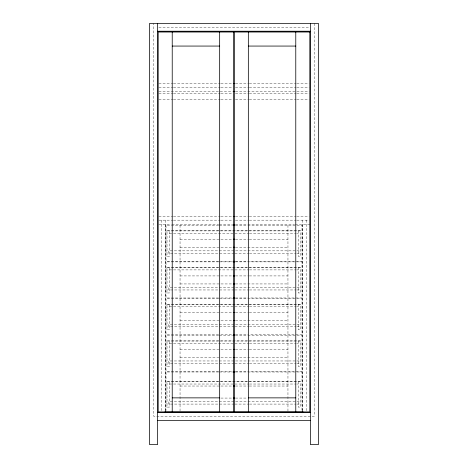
<?xml version="1.0" encoding="UTF-8"?>
<svg xmlns="http://www.w3.org/2000/svg" width="468" height="468" viewBox="0 0 468 468"><rect width="100%" height="100%" fill="white"/><g stroke="black" fill="none" stroke-linecap="round" stroke-linejoin="round"><path stroke-width="0.35" stroke-dasharray="2.34 1.75" d="M158.839 27.612L309.161 27.612M158.839 83.573L172.704 83.573M173.435 83.573L220.135 83.573M220.867 83.573L232.543 83.573M235.457 83.573L248.596 83.573M249.321 83.573L296.022 83.573M296.753 83.573L309.161 83.573M158.839 87.183L172.704 87.183M173.435 87.183L220.135 87.183M220.867 87.183L232.543 87.183M235.457 87.183L248.596 87.183M249.321 87.183L296.022 87.183M296.753 87.183L309.161 87.183M158.839 91.593L232.543 91.593M235.457 91.593L309.161 91.593M158.839 93.196L172.704 93.196M173.435 93.196L220.135 93.196M220.867 93.196L232.543 93.196M235.457 93.196L248.596 93.196M249.321 93.196L296.022 93.196M296.753 93.196L309.161 93.196M158.839 99.62L172.704 99.62M173.435 99.62L220.135 99.62M220.867 99.62L232.543 99.62M235.457 99.62L248.596 99.62M249.321 99.62L296.022 99.62M296.753 99.62L309.161 99.62M158.839 216.549L172.704 216.549M173.435 216.549L220.135 216.549M220.867 216.549L232.543 216.549M235.457 216.549L248.596 216.549M249.321 216.549L296.022 216.549M296.753 216.549L309.161 216.549M158.839 220.159L172.704 220.159M173.435 220.159L220.135 220.159M220.867 220.159L232.543 220.159M235.457 220.159L248.596 220.159M249.321 220.159L296.022 220.159M296.753 220.159L309.161 220.159M158.839 224.576L171.247 224.576M171.978 224.576L218.679 224.576M219.404 224.576L232.543 224.576M235.457 224.576L247.133 224.576M247.864 224.576L294.565 224.576M295.296 224.576L310.617 224.576M218.691 225.172L166.005 225.172L166.005 261.279L220.147 261.279M219.416 225.172L232.543 225.172M235.457 225.172L247.122 225.172M247.853 225.172L301.995 225.172L301.995 261.279L249.309 261.279M167.012 230.911L300.591 230.911M169.416 233.199L234.164 233.199M234.889 233.199L248.713 233.199M249.438 233.199L295.998 233.199M296.73 233.199L298.18 233.199M180.045 239.212L220.147 239.212M220.878 239.212L232.543 239.212M235.457 239.212L248.584 239.212M249.309 239.212L287.955 239.212M180.045 247.239L232.543 247.239M235.457 247.239L287.955 247.239M234.164 253.252L168.615 253.252L168.615 250.848L298.988 250.848L298.988 253.252L296.8 253.252M234.889 253.252L248.73 253.252M249.456 253.252L296.074 253.252M220.878 261.279L232.543 261.279M235.457 261.279L248.584 261.279M218.691 261.881L166.005 261.881L166.005 297.981L220.147 297.981M219.416 261.881L232.543 261.881M235.457 261.881L247.122 261.881M247.853 261.881L301.995 261.881L301.995 297.981L249.309 297.981M167.012 267.614L300.591 267.614M169.416 269.901L234.164 269.901M234.889 269.901L248.713 269.901M249.438 269.901L295.998 269.901M296.73 269.901L298.18 269.901M180.045 275.921L220.147 275.921M220.878 275.921L232.543 275.921M235.457 275.921L248.584 275.921M249.309 275.921L287.955 275.921M180.045 283.941L232.543 283.941M235.457 283.941L287.955 283.941M234.164 289.961L168.615 289.961L168.615 287.551L298.988 287.551L298.988 289.961L296.8 289.961M234.889 289.961L248.73 289.961M249.456 289.961L296.074 289.961M220.878 297.981L232.543 297.981M235.457 297.981L248.584 297.981M218.691 298.584L166.005 298.584L166.005 334.684L220.147 334.684M219.416 298.584L232.543 298.584M235.457 298.584L247.122 298.584M247.853 298.584L301.995 298.584L301.995 334.684L249.309 334.684M167.012 304.323L300.591 304.323M169.416 306.604L234.164 306.604M234.889 306.604L248.713 306.604M249.438 306.604L295.998 306.604M296.73 306.604L298.18 306.604M180.045 312.624L220.147 312.624M220.878 312.624L232.543 312.624M235.457 312.624L248.584 312.624M249.309 312.624L287.955 312.624M180.045 320.644L232.543 320.644M235.457 320.644L287.955 320.644M234.164 326.664L168.615 326.664L168.615 324.26L298.988 324.26L298.988 326.664L296.8 326.664M234.889 326.664L248.73 326.664M249.456 326.664L296.074 326.664M220.878 334.684L232.543 334.684M235.457 334.684L248.584 334.684M218.691 335.287L166.005 335.287L166.005 371.393L220.147 371.393M219.416 335.287L232.543 335.287M235.457 335.287L247.122 335.287M247.853 335.287L301.995 335.287L301.995 371.393L249.309 371.393M167.012 341.026L300.591 341.026M169.416 343.313L234.164 343.313M234.889 343.313L248.713 343.313M249.438 343.313L295.998 343.313M296.73 343.313L298.18 343.313M180.045 349.327L220.147 349.327M220.878 349.327L232.543 349.327M235.457 349.327L248.584 349.327M249.309 349.327L287.955 349.327M180.045 357.353L232.543 357.353M235.457 357.353L287.955 357.353M234.164 363.367L168.615 363.367L168.615 360.963L298.988 360.963L298.988 363.367L296.8 363.367M234.889 363.367L248.73 363.367M249.456 363.367L296.074 363.367M220.878 371.393L232.543 371.393M235.457 371.393L248.584 371.393M218.691 371.996L166.005 371.996L166.005 410.647M219.416 371.996L232.543 371.996M235.457 371.996L247.122 371.996M247.853 371.996L301.995 371.996L301.995 410.647M167.012 381.742L300.591 381.742M169.416 384.029L234.164 384.029M234.889 384.029L248.713 384.029M249.438 384.029L295.998 384.029M296.73 384.029L298.18 384.029M180.045 386.036L220.147 386.036M220.878 386.036L232.543 386.036M235.457 386.036L248.584 386.036M249.309 386.036L287.955 386.036M220.878 398.069L232.543 398.069M235.457 398.069L247.122 398.069M234.164 404.083L168.615 404.083L168.615 401.679L298.988 401.679L298.988 404.083L296.8 404.083M234.889 404.083L248.73 404.083M249.456 404.083L296.074 404.083M314.227 23.4L314.227 416.321L153.773 416.321L153.773 23.4M306.405 220.159L306.405 411.249M302.796 220.159L302.796 410.524M302.597 224.576L302.597 411.249M298.18 230.788L298.18 256.265L300.591 256.265L300.591 230.788L167.012 230.788L167.012 256.265L169.416 256.265L169.416 230.788M298.18 267.497L298.18 292.968L300.591 292.968L300.591 267.497L167.012 267.497L167.012 292.968L169.416 292.968L169.416 267.497M298.18 304.2L298.18 329.671L300.591 329.671L300.591 304.2L167.012 304.2L167.012 329.671L169.416 329.671L169.416 304.2M298.18 340.903L298.18 366.38L300.591 366.38L300.591 340.903L167.012 340.903L167.012 366.38L169.416 366.38L169.416 340.903M298.18 381.619L298.18 407.096L300.591 407.096L300.591 381.619L167.012 381.619L167.012 407.096L169.416 407.096L169.416 381.619M287.955 225.172L287.955 261.279M287.955 261.881L287.955 297.981M287.955 298.584L287.955 334.684M287.955 335.287L287.955 371.393M287.955 371.996L287.955 412.109M180.045 225.172L180.045 261.279M180.045 261.881L180.045 297.981M180.045 298.584L180.045 334.684M180.045 335.287L180.045 371.393M180.045 371.996L180.045 412.109M165.403 224.576L165.403 411.249M165.204 220.159L165.204 410.524M161.595 220.159L161.595 411.249"/><path stroke-width="0.7" d="M157.383 31.221L310.617 31.221M157.581 31.42L310.419 31.42M172.224 46.063L219.662 46.063M248.338 46.063L295.776 46.063M233.269 83.573L234.731 83.573M233.269 91.593L234.731 91.593M233.269 216.549L234.731 216.549M233.269 224.576L234.731 224.576M233.269 225.172L234.731 225.172M233.269 239.212L234.731 239.212M233.269 247.239L234.731 247.239M233.269 261.279L234.731 261.279M233.269 261.881L234.731 261.881M233.269 275.921L234.731 275.921M233.269 283.941L234.731 283.941M233.269 297.981L234.731 297.981M233.269 298.584L234.731 298.584M233.269 312.624L234.731 312.624M233.269 320.644L234.731 320.644M233.269 334.684L234.731 334.684M233.269 335.287L234.731 335.287M233.269 349.327L234.731 349.327M233.269 357.353L234.731 357.353M233.269 371.393L234.731 371.393M233.269 371.996L234.731 371.996M233.269 386.036L234.731 386.036M172.224 397.864L219.662 397.864M248.338 397.864L295.776 397.864M233.269 398.069L234.731 398.069M166.005 412.109L301.995 412.109M157.581 412.507L310.419 412.507M157.581 420.533L310.419 420.533M310.419 23.4L310.419 444.6L318.439 444.6L318.439 23.4L149.561 23.4L149.561 444.6L157.581 444.6L157.581 23.4M302.796 411.249L302.796 412.712M302.597 411.249L302.597 412.712M295.776 32.023L295.776 411.904M248.338 32.023L248.338 411.904M219.662 32.023L219.662 411.904M172.224 32.023L172.224 411.904M165.403 411.249L165.403 412.712M165.204 411.249L165.204 412.712M233.702 32.023L158.184 32.023L158.184 411.904L233.702 411.904L233.702 32.023M309.816 32.023L234.298 32.023L234.298 411.904L309.816 411.904L309.816 32.023"/></g></svg>
